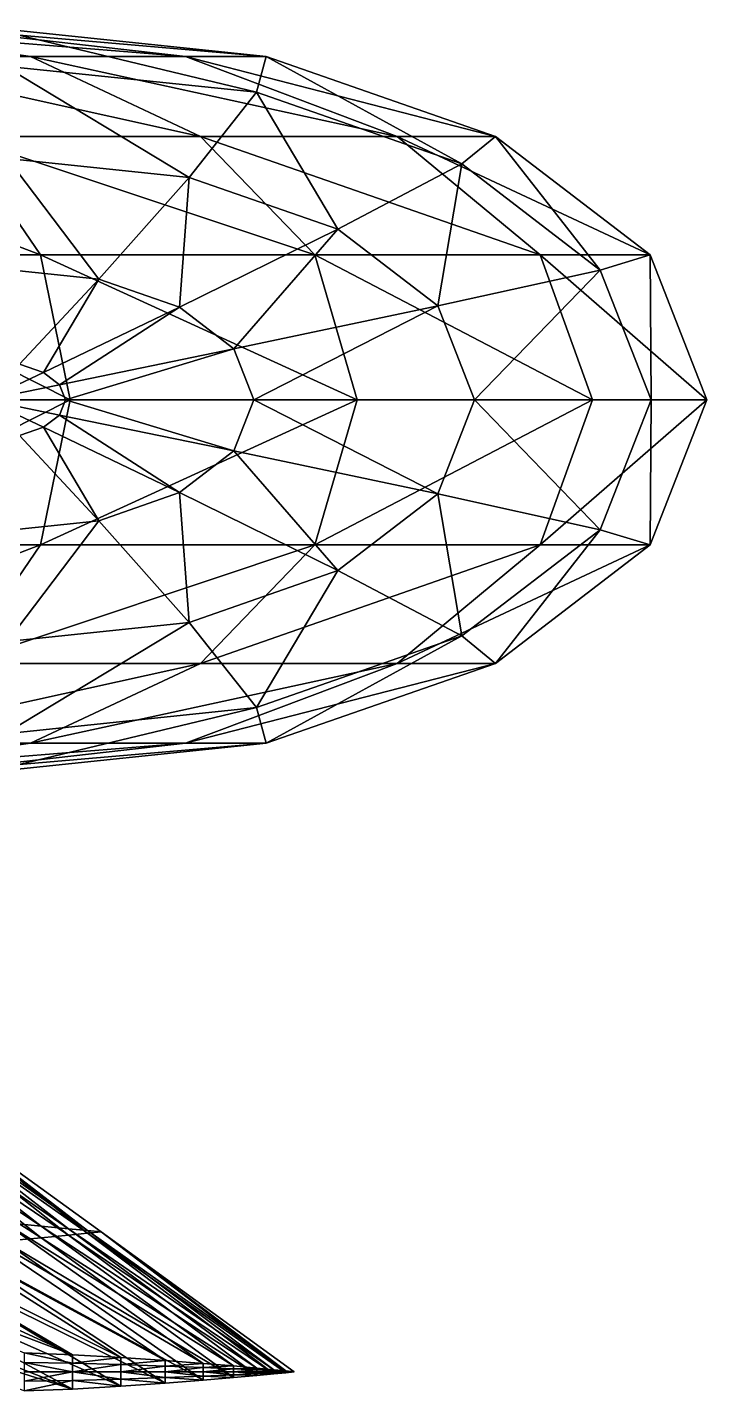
# Model space of a CAD drawing. Extents: x 0 to 32.6, y -11.9 to 11.9.
# Drawn here: x 31.055 to 32.604, y -5.66 to -2.55 of the extents above; entities that cross this region are included whole.
import ezdxf

# ---------------------------------------------------------------- set-up
doc = ezdxf.new("R2010")
doc.units = 0

msp = doc.modelspace()

# ---------------------------------------------------------------- linework, layer by layer
for points in [[(30.6266, -2.6168, -1.7832), (30.2912, -2.55, -1.4288), (31.062, -2.6168, -1.8427)], [(31.062, -2.6168, -1.8427), (30.2912, -2.55, -1.4288), (30.5876, -2.55, -1.5733)], [(31.062, -2.6168, -1.8427), (30.5876, -2.55, -1.5733), (31.416, -2.6168, -1.83)], [(31.416, -2.6168, -1.83), (30.5876, -2.55, -1.5733), (30.8252, -2.55, -1.632)], [(31.416, -2.6168, -1.83), (30.8252, -2.55, -1.632), (31.5997, -2.6168, -1.6682)], [(31.5997, -2.6168, -1.6682), (30.8252, -2.55, -1.632), (30.96, -2.55, -1.5)], [(31.5997, -2.6168, -1.6682), (30.96, -2.55, -1.5), (31.5773, -2.6983, -1.4828)], [(31.5773, -2.6983, -1.4828), (30.96, -2.55, -1.5), (31.0041, -2.6384, -1.3322)], [(30.9005, -2.7991, -2.0728), (30.6266, -2.6168, -1.7832), (31.4496, -2.7991, -2.0627)], [(31.4496, -2.7991, -2.0627), (30.6266, -2.6168, -1.7832), (31.062, -2.6168, -1.8427)], [(31.5773, -2.6983, -1.4828), (31.0041, -2.6384, -1.3322), (31.4242, -2.8925, -1.4202)], [(31.4242, -2.8925, -1.4202), (31.0041, -2.6384, -1.3322), (31.0096, -2.8492, -1.3112)], [(31.4496, -2.7991, -2.0627), (31.062, -2.6168, -1.8427), (31.8987, -2.7991, -1.9918)], [(31.8987, -2.7991, -1.9918), (31.062, -2.6168, -1.8427), (31.416, -2.6168, -1.83)], [(31.8987, -2.7991, -1.9918), (31.416, -2.6168, -1.83), (32.1224, -2.7991, -1.8055)], [(32.1224, -2.7991, -1.8055), (31.416, -2.6168, -1.83), (31.5997, -2.6168, -1.6682)], [(32.0456, -2.8616, -1.6059), (31.5997, -2.6168, -1.6682), (31.5773, -2.6983, -1.4828)], [(32.1224, -2.7991, -1.8055), (31.5997, -2.6168, -1.6682), (32.0456, -2.8616, -1.6059)], [(31.7628, -3.0106, -1.5092), (31.5773, -2.6983, -1.4828), (31.4242, -2.8925, -1.4202)], [(32.0456, -2.8616, -1.6059), (31.5773, -2.6983, -1.4828), (31.7628, -3.0106, -1.5092)], [(30.4978, -3.0693, -2.3114), (30.3773, -2.7991, -2.0767), (31.0853, -3.0693, -2.2682)], [(31.0853, -3.0693, -2.2682), (30.3773, -2.7991, -2.0767), (30.9005, -2.7991, -2.0728)], [(31.0853, -3.0693, -2.2682), (30.9005, -2.7991, -2.0728), (31.7109, -3.0693, -2.2112)], [(31.7109, -3.0693, -2.2112), (30.9005, -2.7991, -2.0728), (31.4496, -2.7991, -2.0627)], [(31.7109, -3.0693, -2.2112), (31.4496, -2.7991, -2.0627), (32.2243, -3.0693, -2.101)], [(32.2243, -3.0693, -2.101), (31.4496, -2.7991, -2.0627), (31.8987, -2.7991, -1.9918)], [(32.2243, -3.0693, -2.101), (31.8987, -2.7991, -1.9918), (32.4749, -3.0693, -1.8982)], [(32.4749, -3.0693, -1.8982), (31.8987, -2.7991, -1.9918), (32.1224, -2.7991, -1.8055)], [(32.3614, -3.1037, -1.6889), (32.1224, -2.7991, -1.8055), (32.0456, -2.8616, -1.6059)], [(32.4749, -3.0693, -1.8982), (32.1224, -2.7991, -1.8055), (32.3614, -3.1037, -1.6889)], [(31.2183, -3.1243, -1.4333), (31.0096, -2.8492, -1.3112), (30.9931, -3.1008, -1.3741)], [(31.4242, -2.8925, -1.4202), (31.0096, -2.8492, -1.3112), (31.2183, -3.1243, -1.4333)], [(31.9913, -3.1857, -1.5692), (32.0456, -2.8616, -1.6059), (31.7628, -3.0106, -1.5092)], [(32.3614, -3.1037, -1.6889), (32.0456, -2.8616, -1.6059), (31.9913, -3.1857, -1.5692)], [(31.4022, -3.1885, -1.4817), (31.4242, -2.8925, -1.4202), (31.2183, -3.1243, -1.4333)], [(31.7628, -3.0106, -1.5092), (31.4242, -2.8925, -1.4202), (31.4022, -3.1885, -1.4817)], [(31.5263, -3.2836, -1.5143), (31.7628, -3.0106, -1.5092), (31.4022, -3.1885, -1.4817)], [(31.9913, -3.1857, -1.5692), (31.7628, -3.0106, -1.5092), (31.5263, -3.2836, -1.5143)], [(30.5421, -3.4, -2.3974), (30.4978, -3.0693, -2.3114), (31.153, -3.4, -2.3398)], [(31.153, -3.4, -2.3398), (30.4978, -3.0693, -2.3114), (31.0853, -3.0693, -2.2682)], [(31.153, -3.4, -2.3398), (31.0853, -3.0693, -2.2682), (31.8068, -3.4, -2.2656)], [(31.8068, -3.4, -2.2656), (31.0853, -3.0693, -2.2682), (31.7109, -3.0693, -2.2112)], [(31.8068, -3.4, -2.2656), (31.7109, -3.0693, -2.2112), (32.3437, -3.4, -2.141)], [(32.3437, -3.4, -2.141), (31.7109, -3.0693, -2.2112), (32.2243, -3.0693, -2.101)], [(32.3437, -3.4, -2.141), (32.2243, -3.0693, -2.101), (32.6041, -3.4, -1.9322)], [(32.6041, -3.4, -1.9322), (32.2243, -3.0693, -2.101), (32.4749, -3.0693, -1.8982)], [(32.4773, -3.4, -1.7194), (32.4749, -3.0693, -1.8982), (32.3614, -3.1037, -1.6889)], [(32.6041, -3.4, -1.9322), (32.4749, -3.0693, -1.8982), (32.4773, -3.4, -1.7194)], [(31.2183, -3.1243, -1.4333), (30.9931, -3.1008, -1.3741), (31.0376, -3.3186, -1.4755)], [(32.075, -3.4, -1.5912), (32.3614, -3.1037, -1.6889), (31.9913, -3.1857, -1.5692)], [(32.4773, -3.4, -1.7194), (32.3614, -3.1037, -1.6889), (32.075, -3.4, -1.5912)], [(31.0919, -3.3375, -1.4898), (31.2183, -3.1243, -1.4333), (31.0376, -3.3186, -1.4755)], [(31.4022, -3.1885, -1.4817), (31.2183, -3.1243, -1.4333), (31.0919, -3.3375, -1.4898)], [(31.1286, -3.3656, -1.4995), (31.4022, -3.1885, -1.4817), (31.0919, -3.3375, -1.4898)], [(31.5263, -3.2836, -1.5143), (31.4022, -3.1885, -1.4817), (31.1286, -3.3656, -1.4995)], [(31.5718, -3.4, -1.5263), (31.9913, -3.1857, -1.5692), (31.5263, -3.2836, -1.5143)], [(32.075, -3.4, -1.5912), (31.9913, -3.1857, -1.5692), (31.5718, -3.4, -1.5263)], [(31.142, -3.4, -1.503), (31.5263, -3.2836, -1.5143), (31.1286, -3.3656, -1.4995)], [(31.5718, -3.4, -1.5263), (31.5263, -3.2836, -1.5143), (31.142, -3.4, -1.503)], [(31.0919, -3.3375, -1.4898), (31.0376, -3.3186, -1.4755), (30.96, -3.4, -1.5)], [(31.1286, -3.3656, -1.4995), (31.0919, -3.3375, -1.4898), (30.96, -3.4, -1.5)], [(31.142, -3.4, -1.503), (31.1286, -3.3656, -1.4995), (30.96, -3.4, -1.5)], [(30.4978, -3.7307, -2.3114), (31.153, -3.4, -2.3398), (31.0853, -3.7307, -2.2682)], [(30.4978, -3.7307, -2.3114), (30.5421, -3.4, -2.3974), (31.153, -3.4, -2.3398)], [(31.0376, -3.4814, -1.4755), (31.0919, -3.4625, -1.4898), (30.96, -3.4, -1.5)], [(31.0919, -3.4625, -1.4898), (31.1286, -3.4344, -1.4995), (30.96, -3.4, -1.5)], [(31.1286, -3.4344, -1.4995), (31.142, -3.4, -1.503), (30.96, -3.4, -1.5)], [(31.0853, -3.7307, -2.2682), (31.8068, -3.4, -2.2656), (31.7109, -3.7307, -2.2112)], [(31.0853, -3.7307, -2.2682), (31.153, -3.4, -2.3398), (31.8068, -3.4, -2.2656)], [(31.5263, -3.5164, -1.5143), (31.142, -3.4, -1.503), (31.1286, -3.4344, -1.4995)], [(31.5263, -3.5164, -1.5143), (31.5718, -3.4, -1.5263), (31.142, -3.4, -1.503)], [(31.9913, -3.6143, -1.5692), (31.5718, -3.4, -1.5263), (31.5263, -3.5164, -1.5143)], [(31.9913, -3.6143, -1.5692), (32.075, -3.4, -1.5912), (31.5718, -3.4, -1.5263)], [(31.7109, -3.7307, -2.2112), (32.3437, -3.4, -2.141), (32.2243, -3.7307, -2.101)], [(31.7109, -3.7307, -2.2112), (31.8068, -3.4, -2.2656), (32.3437, -3.4, -2.141)], [(32.3614, -3.6963, -1.6889), (32.075, -3.4, -1.5912), (31.9913, -3.6143, -1.5692)], [(32.3614, -3.6963, -1.6889), (32.4773, -3.4, -1.7194), (32.075, -3.4, -1.5912)], [(32.2243, -3.7307, -2.101), (32.6041, -3.4, -1.9322), (32.4749, -3.7307, -1.8982)], [(32.2243, -3.7307, -2.101), (32.3437, -3.4, -2.141), (32.6041, -3.4, -1.9322)], [(32.4749, -3.7307, -1.8982), (32.4773, -3.4, -1.7194), (32.3614, -3.6963, -1.6889)], [(32.4749, -3.7307, -1.8982), (32.6041, -3.4, -1.9322), (32.4773, -3.4, -1.7194)], [(31.4022, -3.6115, -1.4817), (31.1286, -3.4344, -1.4995), (31.0919, -3.4625, -1.4898)], [(31.4022, -3.6115, -1.4817), (31.5263, -3.5164, -1.5143), (31.1286, -3.4344, -1.4995)], [(30.9931, -3.6992, -1.3741), (31.2183, -3.6757, -1.4333), (31.0376, -3.4814, -1.4755)], [(31.2183, -3.6757, -1.4333), (31.0919, -3.4625, -1.4898), (31.0376, -3.4814, -1.4755)], [(31.2183, -3.6757, -1.4333), (31.4022, -3.6115, -1.4817), (31.0919, -3.4625, -1.4898)], [(31.7628, -3.7894, -1.5092), (31.5263, -3.5164, -1.5143), (31.4022, -3.6115, -1.4817)], [(31.7628, -3.7894, -1.5092), (31.9913, -3.6143, -1.5692), (31.5263, -3.5164, -1.5143)], [(31.4242, -3.9075, -1.4202), (31.4022, -3.6115, -1.4817), (31.2183, -3.6757, -1.4333)], [(31.4242, -3.9075, -1.4202), (31.7628, -3.7894, -1.5092), (31.4022, -3.6115, -1.4817)], [(32.0456, -3.9384, -1.6059), (31.9913, -3.6143, -1.5692), (31.7628, -3.7894, -1.5092)], [(32.0456, -3.9384, -1.6059), (32.3614, -3.6963, -1.6889), (31.9913, -3.6143, -1.5692)], [(31.0096, -3.9508, -1.3112), (31.2183, -3.6757, -1.4333), (30.9931, -3.6992, -1.3741)], [(31.0096, -3.9508, -1.3112), (31.4242, -3.9075, -1.4202), (31.2183, -3.6757, -1.4333)], [(32.1224, -4.0009, -1.8055), (32.3614, -3.6963, -1.6889), (32.0456, -3.9384, -1.6059)], [(32.1224, -4.0009, -1.8055), (32.4749, -3.7307, -1.8982), (32.3614, -3.6963, -1.6889)], [(30.3773, -4.0009, -2.0767), (31.0853, -3.7307, -2.2682), (30.9005, -4.0009, -2.0728)], [(30.3773, -4.0009, -2.0767), (30.4978, -3.7307, -2.3114), (31.0853, -3.7307, -2.2682)], [(30.9005, -4.0009, -2.0728), (31.7109, -3.7307, -2.2112), (31.4496, -4.0009, -2.0627)], [(30.9005, -4.0009, -2.0728), (31.0853, -3.7307, -2.2682), (31.7109, -3.7307, -2.2112)], [(31.4496, -4.0009, -2.0627), (32.2243, -3.7307, -2.101), (31.8987, -4.0009, -1.9918)], [(31.4496, -4.0009, -2.0627), (31.7109, -3.7307, -2.2112), (32.2243, -3.7307, -2.101)], [(31.8987, -4.0009, -1.9918), (32.4749, -3.7307, -1.8982), (32.1224, -4.0009, -1.8055)], [(31.8987, -4.0009, -1.9918), (32.2243, -3.7307, -2.101), (32.4749, -3.7307, -1.8982)], [(31.5773, -4.1017, -1.4828), (31.7628, -3.7894, -1.5092), (31.4242, -3.9075, -1.4202)], [(31.5773, -4.1017, -1.4828), (32.0456, -3.9384, -1.6059), (31.7628, -3.7894, -1.5092)], [(31.0041, -4.1616, -1.3322), (31.4242, -3.9075, -1.4202), (31.0096, -3.9508, -1.3112)], [(31.0041, -4.1616, -1.3322), (31.5773, -4.1017, -1.4828), (31.4242, -3.9075, -1.4202)], [(31.5997, -4.1832, -1.6682), (32.0456, -3.9384, -1.6059), (31.5773, -4.1017, -1.4828)], [(31.5997, -4.1832, -1.6682), (32.1224, -4.0009, -1.8055), (32.0456, -3.9384, -1.6059)], [(30.6266, -4.1832, -1.7832), (31.4496, -4.0009, -2.0627), (31.062, -4.1832, -1.8427)], [(30.6266, -4.1832, -1.7832), (30.9005, -4.0009, -2.0728), (31.4496, -4.0009, -2.0627)], [(31.062, -4.1832, -1.8427), (31.8987, -4.0009, -1.9918), (31.416, -4.1832, -1.83)], [(31.062, -4.1832, -1.8427), (31.4496, -4.0009, -2.0627), (31.8987, -4.0009, -1.9918)], [(31.416, -4.1832, -1.83), (32.1224, -4.0009, -1.8055), (31.5997, -4.1832, -1.6682)], [(31.416, -4.1832, -1.83), (31.8987, -4.0009, -1.9918), (32.1224, -4.0009, -1.8055)], [(30.96, -4.25, -1.5), (31.5773, -4.1017, -1.4828), (31.0041, -4.1616, -1.3322)], [(30.96, -4.25, -1.5), (31.5997, -4.1832, -1.6682), (31.5773, -4.1017, -1.4828)], [(30.2912, -4.25, -1.4288), (31.062, -4.1832, -1.8427), (30.5876, -4.25, -1.5733)], [(30.2912, -4.25, -1.4288), (30.6266, -4.1832, -1.7832), (31.062, -4.1832, -1.8427)], [(30.5876, -4.25, -1.5733), (31.416, -4.1832, -1.83), (30.8252, -4.25, -1.632)], [(30.5876, -4.25, -1.5733), (31.062, -4.1832, -1.8427), (31.416, -4.1832, -1.83)], [(30.8252, -4.25, -1.632), (31.5997, -4.1832, -1.6682), (30.96, -4.25, -1.5)], [(30.8252, -4.25, -1.632), (31.416, -4.1832, -1.83), (31.5997, -4.1832, -1.6682)], [(31.0023, -5.2766, 1.659), (31.0868, -5.2843, 1.6549), (30.5954, -4.9603, 1.0554)], [(30.5954, -4.9603, 1.0554), (31.0868, -5.2843, 1.6549), (30.6804, -4.9685, 1.0511)], [(31.0868, -5.2843, 1.6549), (31.1486, -5.2903, 1.6517), (30.6804, -4.9685, 1.0511)], [(30.6804, -4.9685, 1.0511), (31.1486, -5.2903, 1.6517), (30.7408, -4.9745, 1.0479)], [(31.1486, -5.2903, 1.6517), (31.1925, -5.2947, 1.6494), (30.7408, -4.9745, 1.0479)], [(30.7408, -4.9745, 1.0479), (31.1925, -5.2947, 1.6494), (30.7828, -4.9788, 1.0456)], [(30.6804, -4.9891, 1.0401), (31.0868, -5.3113, 1.6406), (30.5954, -4.9973, 1.0358)], [(30.5954, -4.9973, 1.0358), (31.0868, -5.3113, 1.6406), (31.0023, -5.3191, 1.6365)], [(30.7408, -4.9831, 1.0433), (31.1486, -5.3053, 1.6438), (30.6804, -4.9891, 1.0401)], [(30.6804, -4.9891, 1.0401), (31.1486, -5.3053, 1.6438), (31.0868, -5.3113, 1.6406)], [(30.7828, -4.9788, 1.0456), (31.1925, -5.3009, 1.6461), (30.7408, -4.9831, 1.0433)], [(30.7408, -4.9831, 1.0433), (31.1925, -5.3009, 1.6461), (31.1486, -5.3053, 1.6438)], [(30.7828, -4.9788, 1.0456), (31.2231, -5.2978, 1.6478), (31.1925, -5.3009, 1.6461)], [(31.1925, -5.2947, 1.6494), (31.2231, -5.2978, 1.6478), (30.7828, -4.9788, 1.0456)], [(30.2384, -5.2288, 1.6843), (31.0479, -5.5737, 2.2728), (31.158, -5.5777, 2.2706)], [(30.2384, -5.2288, 1.6843), (31.158, -5.5777, 2.2706), (30.4146, -5.2352, 1.6809)], [(30.4146, -5.2352, 1.6809), (31.158, -5.5777, 2.2706), (30.5905, -5.2449, 1.6758)], [(31.158, -5.5777, 2.2706), (31.268, -5.5838, 2.2674), (30.5905, -5.2449, 1.6758)], [(30.5905, -5.2449, 1.6758), (31.268, -5.5838, 2.2674), (30.7526, -5.2561, 1.6699)], [(31.268, -5.5838, 2.2674), (31.3693, -5.5907, 2.2637), (30.7526, -5.2561, 1.6699)], [(30.7526, -5.2561, 1.6699), (31.3693, -5.5907, 2.2637), (30.8912, -5.267, 1.6641)], [(31.3693, -5.5907, 2.2637), (31.4559, -5.5976, 2.2601), (30.8912, -5.267, 1.6641)], [(30.8912, -5.267, 1.6641), (31.4559, -5.5976, 2.2601), (31.0023, -5.2766, 1.659)], [(31.4559, -5.5976, 2.2601), (31.5253, -5.6035, 2.257), (31.0023, -5.2766, 1.659)], [(31.0023, -5.2766, 1.659), (31.5253, -5.6035, 2.257), (31.0868, -5.2843, 1.6549)], [(31.5253, -5.6035, 2.257), (31.5782, -5.6084, 2.2544), (31.0868, -5.2843, 1.6549)], [(31.0868, -5.2843, 1.6549), (31.5782, -5.6084, 2.2544), (31.1486, -5.2903, 1.6517)], [(31.0868, -5.3113, 1.6406), (31.5253, -5.6301, 2.2429), (31.0023, -5.3191, 1.6365)], [(31.1486, -5.3053, 1.6438), (31.5782, -5.6253, 2.2454), (31.0868, -5.3113, 1.6406)], [(31.0868, -5.3113, 1.6406), (31.5782, -5.6253, 2.2454), (31.5253, -5.6301, 2.2429)], [(31.5782, -5.6084, 2.2544), (31.6168, -5.6121, 2.2524), (31.1486, -5.2903, 1.6517)], [(31.1486, -5.2903, 1.6517), (31.6168, -5.6121, 2.2524), (31.1925, -5.2947, 1.6494)], [(31.1925, -5.3009, 1.6461), (31.6168, -5.6215, 2.2474), (31.1486, -5.3053, 1.6438)], [(31.1486, -5.3053, 1.6438), (31.6168, -5.6215, 2.2474), (31.5782, -5.6253, 2.2454)], [(31.6168, -5.6121, 2.2524), (31.6442, -5.6149, 2.2509), (31.1925, -5.2947, 1.6494)], [(31.1925, -5.2947, 1.6494), (31.6442, -5.6149, 2.2509), (31.2231, -5.2978, 1.6478)], [(31.2231, -5.2978, 1.6478), (31.6442, -5.6188, 2.2489), (31.1925, -5.3009, 1.6461)], [(31.1925, -5.3009, 1.6461), (31.6442, -5.6188, 2.2489), (31.6168, -5.6215, 2.2474)], [(31.2231, -5.2978, 1.6478), (31.6633, -5.6168, 2.2499), (31.6442, -5.6188, 2.2489)], [(31.6442, -5.6149, 2.2509), (31.6633, -5.6168, 2.2499), (31.2231, -5.2978, 1.6478)], [(30.7526, -5.3396, 1.6256), (31.268, -5.6499, 2.2324), (30.5905, -5.3507, 1.6197)], [(30.8912, -5.3287, 1.6314), (31.3693, -5.6429, 2.2361), (30.7526, -5.3396, 1.6256)], [(30.7526, -5.3396, 1.6256), (31.3693, -5.6429, 2.2361), (31.268, -5.6499, 2.2324)], [(31.0023, -5.3191, 1.6365), (31.4559, -5.6361, 2.2397), (30.8912, -5.3287, 1.6314)], [(30.8912, -5.3287, 1.6314), (31.4559, -5.6361, 2.2397), (31.3693, -5.6429, 2.2361)], [(31.0023, -5.3191, 1.6365), (31.5253, -5.6301, 2.2429), (31.4559, -5.6361, 2.2397)], [(30.4146, -5.3604, 1.6146), (31.158, -5.656, 2.2292), (30.2384, -5.3668, 1.6112)], [(31.158, -5.656, 2.2292), (31.0479, -5.6599, 2.2271), (30.2384, -5.3668, 1.6112)], [(30.5905, -5.3507, 1.6197), (31.158, -5.656, 2.2292), (30.4146, -5.3604, 1.6146)], [(30.5905, -5.3507, 1.6197), (31.268, -5.6499, 2.2324), (31.158, -5.656, 2.2292)], [(31.0479, -5.5737, 2.2728), (31.0479, -5.5953, 2.2613), (31.158, -5.5973, 2.2603)], [(31.0479, -5.5737, 2.2728), (31.158, -5.5973, 2.2603), (31.158, -5.5777, 2.2706)], [(31.0479, -5.5953, 2.2613), (31.0479, -5.6168, 2.2499), (31.158, -5.6168, 2.2499)], [(31.0479, -5.5953, 2.2613), (31.158, -5.6168, 2.2499), (31.158, -5.5973, 2.2603)], [(31.158, -5.5777, 2.2706), (31.158, -5.5973, 2.2603), (31.268, -5.5838, 2.2674)], [(31.158, -5.5973, 2.2603), (31.268, -5.6003, 2.2587), (31.268, -5.5838, 2.2674)], [(31.158, -5.5973, 2.2603), (31.158, -5.6168, 2.2499), (31.268, -5.6003, 2.2587)], [(31.268, -5.5838, 2.2674), (31.268, -5.6003, 2.2587), (31.3693, -5.5907, 2.2637)], [(31.268, -5.6003, 2.2587), (31.3693, -5.6038, 2.2568), (31.3693, -5.5907, 2.2637)], [(31.3693, -5.5907, 2.2637), (31.3693, -5.6038, 2.2568), (31.4559, -5.5976, 2.2601)], [(31.3693, -5.6038, 2.2568), (31.4559, -5.6072, 2.255), (31.4559, -5.5976, 2.2601)], [(31.4559, -5.5976, 2.2601), (31.4559, -5.6072, 2.255), (31.5253, -5.6035, 2.257)], [(31.158, -5.6364, 2.2395), (31.158, -5.6168, 2.2499), (31.0479, -5.6384, 2.2385)], [(31.158, -5.6168, 2.2499), (31.0479, -5.6168, 2.2499), (31.0479, -5.6384, 2.2385)], [(31.158, -5.6168, 2.2499), (31.268, -5.6168, 2.2499), (31.268, -5.6003, 2.2587)], [(31.268, -5.6334, 2.2412), (31.268, -5.6168, 2.2499), (31.158, -5.6168, 2.2499)], [(31.268, -5.6334, 2.2412), (31.158, -5.6168, 2.2499), (31.158, -5.6364, 2.2395)], [(31.268, -5.6003, 2.2587), (31.268, -5.6168, 2.2499), (31.3693, -5.6038, 2.2568)], [(31.268, -5.6168, 2.2499), (31.3693, -5.6168, 2.2499), (31.3693, -5.6038, 2.2568)], [(31.3693, -5.6299, 2.243), (31.3693, -5.6168, 2.2499), (31.268, -5.6168, 2.2499)], [(31.3693, -5.6299, 2.243), (31.268, -5.6168, 2.2499), (31.268, -5.6334, 2.2412)], [(31.3693, -5.6038, 2.2568), (31.3693, -5.6168, 2.2499), (31.4559, -5.6072, 2.255)], [(31.3693, -5.6168, 2.2499), (31.4559, -5.6168, 2.2499), (31.4559, -5.6072, 2.255)], [(31.4559, -5.6265, 2.2448), (31.4559, -5.6168, 2.2499), (31.3693, -5.6168, 2.2499)], [(31.4559, -5.6265, 2.2448), (31.3693, -5.6168, 2.2499), (31.3693, -5.6299, 2.243)], [(31.4559, -5.6361, 2.2397), (31.4559, -5.6265, 2.2448), (31.3693, -5.6299, 2.243)], [(31.4559, -5.6072, 2.255), (31.5253, -5.6102, 2.2534), (31.5253, -5.6035, 2.257)], [(31.4559, -5.6072, 2.255), (31.4559, -5.6168, 2.2499), (31.5253, -5.6102, 2.2534)], [(31.4559, -5.6168, 2.2499), (31.5253, -5.6168, 2.2499), (31.5253, -5.6102, 2.2534)], [(31.5253, -5.6235, 2.2464), (31.5253, -5.6168, 2.2499), (31.4559, -5.6168, 2.2499)], [(31.5253, -5.6235, 2.2464), (31.4559, -5.6168, 2.2499), (31.4559, -5.6265, 2.2448)], [(31.5253, -5.6301, 2.2429), (31.5253, -5.6235, 2.2464), (31.4559, -5.6265, 2.2448)], [(31.5253, -5.6301, 2.2429), (31.4559, -5.6265, 2.2448), (31.4559, -5.6361, 2.2397)], [(31.5253, -5.6035, 2.257), (31.5253, -5.6102, 2.2534), (31.5782, -5.6084, 2.2544)], [(31.5253, -5.6102, 2.2534), (31.5782, -5.6126, 2.2521), (31.5782, -5.6084, 2.2544)], [(31.5253, -5.6102, 2.2534), (31.5253, -5.6168, 2.2499), (31.5782, -5.6126, 2.2521)], [(31.5253, -5.6168, 2.2499), (31.5782, -5.6168, 2.2499), (31.5782, -5.6126, 2.2521)], [(31.5782, -5.621, 2.2477), (31.5782, -5.6168, 2.2499), (31.5253, -5.6168, 2.2499)], [(31.5782, -5.621, 2.2477), (31.5253, -5.6168, 2.2499), (31.5253, -5.6235, 2.2464)], [(31.5782, -5.6253, 2.2454), (31.5782, -5.621, 2.2477), (31.5253, -5.6235, 2.2464)], [(31.5782, -5.6253, 2.2454), (31.5253, -5.6235, 2.2464), (31.5253, -5.6301, 2.2429)], [(31.5782, -5.6084, 2.2544), (31.5782, -5.6126, 2.2521), (31.6168, -5.6121, 2.2524)], [(31.5782, -5.6126, 2.2521), (31.6168, -5.6145, 2.2512), (31.6168, -5.6121, 2.2524)], [(31.5782, -5.6126, 2.2521), (31.5782, -5.6168, 2.2499), (31.6168, -5.6145, 2.2512)], [(31.5782, -5.6168, 2.2499), (31.6168, -5.6168, 2.2499), (31.6168, -5.6145, 2.2512)], [(31.6168, -5.6192, 2.2487), (31.6168, -5.6168, 2.2499), (31.5782, -5.6168, 2.2499)], [(31.6168, -5.6192, 2.2487), (31.5782, -5.6168, 2.2499), (31.5782, -5.621, 2.2477)], [(31.6168, -5.6215, 2.2474), (31.6168, -5.6192, 2.2487), (31.5782, -5.621, 2.2477)], [(31.6168, -5.6215, 2.2474), (31.5782, -5.621, 2.2477), (31.5782, -5.6253, 2.2454)], [(31.6168, -5.6121, 2.2524), (31.6168, -5.6145, 2.2512), (31.6442, -5.6149, 2.2509)], [(31.6168, -5.6145, 2.2512), (31.6442, -5.6159, 2.2504), (31.6442, -5.6149, 2.2509)], [(31.6168, -5.6145, 2.2512), (31.6168, -5.6168, 2.2499), (31.6442, -5.6159, 2.2504)], [(31.6168, -5.6168, 2.2499), (31.6442, -5.6168, 2.2499), (31.6442, -5.6159, 2.2504)], [(31.6442, -5.6178, 2.2494), (31.6442, -5.6168, 2.2499), (31.6168, -5.6168, 2.2499)], [(31.6442, -5.6178, 2.2494), (31.6168, -5.6168, 2.2499), (31.6168, -5.6192, 2.2487)], [(31.6442, -5.6188, 2.2489), (31.6442, -5.6178, 2.2494), (31.6168, -5.6192, 2.2487)], [(31.6442, -5.6188, 2.2489), (31.6168, -5.6192, 2.2487), (31.6168, -5.6215, 2.2474)], [(31.6442, -5.6149, 2.2509), (31.6442, -5.6159, 2.2504), (31.6633, -5.6168, 2.2499)], [(31.6442, -5.6159, 2.2504), (31.6442, -5.6168, 2.2499), (31.6633, -5.6168, 2.2499)], [(31.6633, -5.6168, 2.2499), (31.6442, -5.6178, 2.2494), (31.6442, -5.6188, 2.2489)], [(31.6633, -5.6168, 2.2499), (31.6442, -5.6168, 2.2499), (31.6442, -5.6178, 2.2494)], [(31.158, -5.656, 2.2292), (31.158, -5.6364, 2.2395), (31.0479, -5.6599, 2.2271)], [(31.158, -5.6364, 2.2395), (31.0479, -5.6384, 2.2385), (31.0479, -5.6599, 2.2271)], [(31.268, -5.6499, 2.2324), (31.268, -5.6334, 2.2412), (31.158, -5.6364, 2.2395)], [(31.268, -5.6499, 2.2324), (31.158, -5.6364, 2.2395), (31.158, -5.656, 2.2292)], [(31.3693, -5.6429, 2.2361), (31.3693, -5.6299, 2.243), (31.268, -5.6334, 2.2412)], [(31.3693, -5.6429, 2.2361), (31.268, -5.6334, 2.2412), (31.268, -5.6499, 2.2324)], [(31.4559, -5.6361, 2.2397), (31.3693, -5.6299, 2.243), (31.3693, -5.6429, 2.2361)]]:
    msp.add_3dface(points)

doc.saveas('drawing.dxf')
